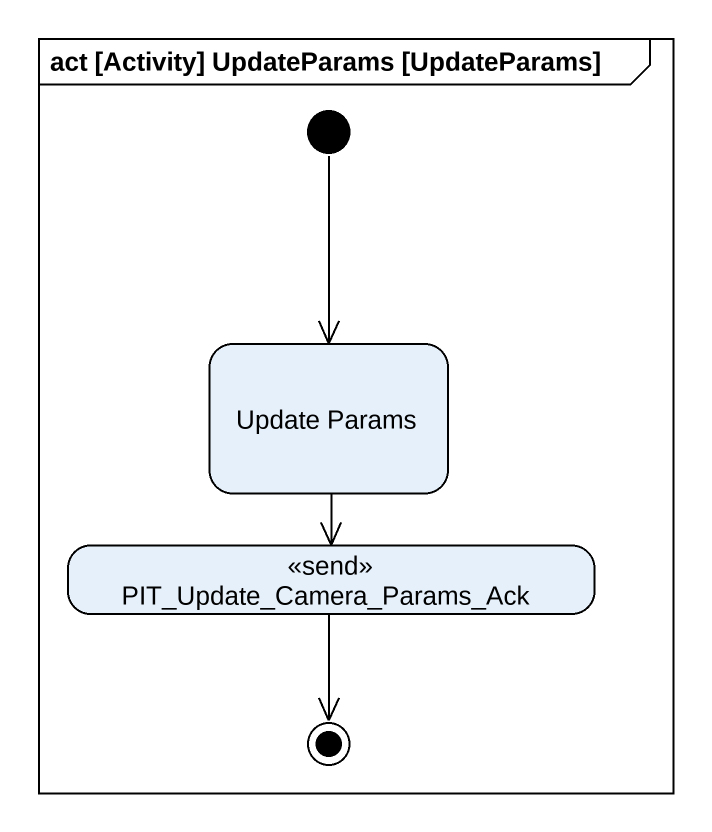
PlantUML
@startuml
mainframe act [Activity] UpdateParams [UpdateParams]
hide empty description
state "Update Params" as Update_Params
state PIT_Update_Camera_Params_Ack <<send>>
[*] --> Update_Params
Update_Params --> PIT_Update_Camera_Params_Ack
PIT_Update_Camera_Params_Ack --> [*]
@enduml
